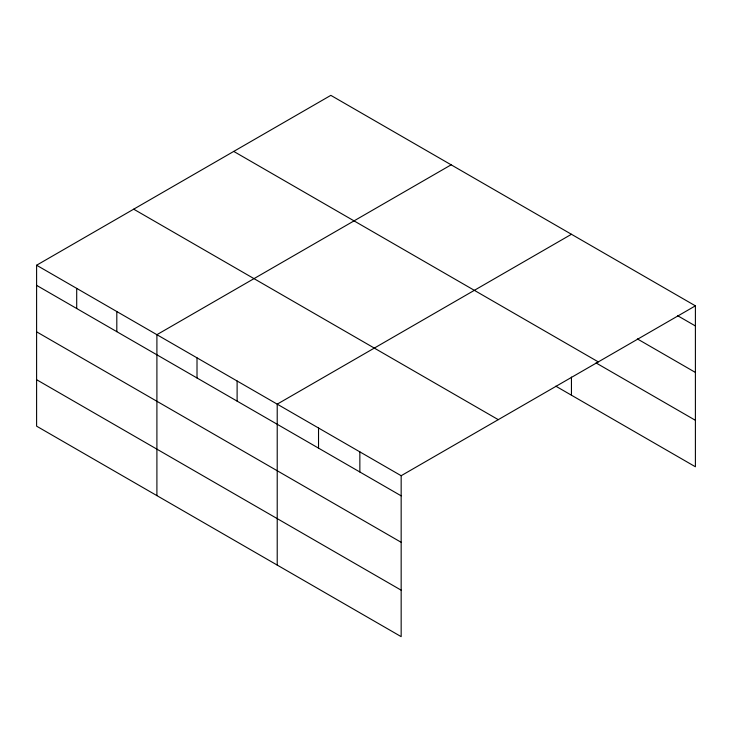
<?xml version="1.0" encoding="UTF-8"?>
<svg xmlns="http://www.w3.org/2000/svg" width="732" height="732" viewBox="0 0 732 732"><rect width="100%" height="100%" fill="white"/><g stroke="black" fill="none" stroke-linecap="round" stroke-linejoin="round"><path stroke-width="1.1" d="M401.163 542.302L401.163 475.718L36.6 265.231L36.6 426.161L401.163 636.639L401.163 542.302L36.6 331.825M555.798 386.167L695.4 466.769L695.4 305.839L330.837 95.361L36.6 265.231M451.141 164.819L156.904 334.689L156.904 495.619M571.445 234.277L277.218 404.146L277.218 565.077M401.163 475.718L695.4 305.839M677.695 315.739L695.4 325.96M637.362 338.916L695.4 372.432M233.737 151.414L598.3 361.901M596.04 362.935L695.4 420.305M133.7 209.178L498.263 419.656M36.6 285.361L401.163 495.839M36.6 379.698L401.163 590.175M571.445 377.072L571.445 395.207M359.851 451.864L359.851 471.984M318.53 428L318.53 448.13M237.113 380.997L237.113 401.118M197.009 357.847L197.009 377.968M116.809 311.539L116.809 331.66M76.704 288.39L76.704 308.511"/></g></svg>
